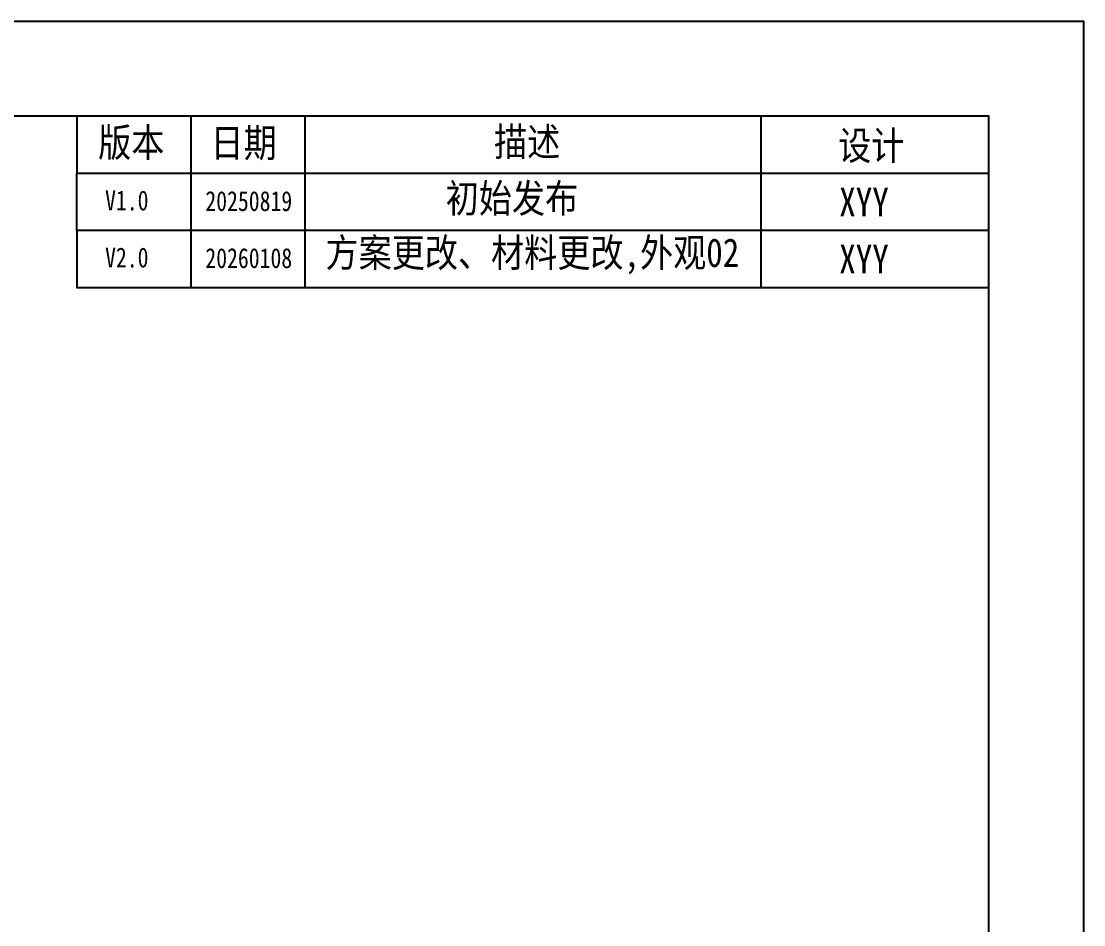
# Model space of a CAD drawing. Header units: millimetres. Extents: x -177 to 18421, y -5017 to 3255.
# Drawn here: x 4968.6 to 5248.2, y 662.4 to 900.1 of the extents above; entities that cross this region are included whole.
import ezdxf

# ---------------------------------------------------------------- set-up
doc = ezdxf.new("R2010")
doc.units = ezdxf.units.MM
doc.header["$LTSCALE"] = 46.255
doc.layers.get('0').update_dxf_attribs({"linetype": 'CONTINUOUS'})
doc.styles.get("Standard").update_dxf_attribs({"font": 'txt', "width": 0.85})
doc.styles.add('TEXTSTYLE_1', font='gdt', dxfattribs={"width": 0.8})

msp = doc.modelspace()

# ---------------------------------------------------------------- linework, layer by layer
at = {"color": 7, "linetype": 'Continuous'}
for p in [(3698.242, 900.068), (5248.242, -199.932)]:
    msp.add_line(p, (5248.242, 900.068), dxfattribs=at)
for p, q in [((5013.242, 875.068), (5013.242, 830.068)), ((5043.242, 875.068), (5043.242, 830.068)), ((5163.242, 875.068), (5163.242, 830.068))]:
    msp.add_line(p, q)
msp.add_lwpolyline([(3723.242, -174.932), (5223.242, -174.932), (5223.242, 875.068), (3723.242, 875.068)], close=True, dxfattribs=at)
for points in [[(5223.242, 845.068), (4983.242, 845.068), (4983.242, 830.068), (5223.242, 830.068), (5223.242, 875.068), (4983.242, 875.068), (4983.242, 860.068)], [(4983.242, 845.068), (4983.242, 860.068), (5223.242, 860.068)]]:
    msp.add_lwpolyline(points)

# ---------------------------------------------------------------- texts
at = {"lineweight": -3, "char_height": 7.5163, "attachment_point": 5}
for s, insert, width in [('{\\fSimSun|b0|i0|c134|p54;版本}', (4997.583, 867.756), 32.26492), ('{\\fSimSun|b0|i0|c134|p54;日期}', (5027.135, 867.651), 32.26492), ('{\\fSimSun|b0|i0|c134|p54;描述}', (5101.742, 867.96), 32.26492), ('{\\fSimSun|b0|i0|c134|p54;设计}', (5192.324, 866.945), 32.26492), ('{\\fSimSun|b0|i0|c134|p54;初始发布}', (5097.752, 853.065), 49.01933), ('{\\fSimSun|b0|i0|c134|p54;XYY}', (5190.407, 852.513), 32.26492), ('{\\fSimSun|b0|i0|c134|p54;XYY}', (5190.407, 837.513), 32.26492)]:
    msp.add_mtext(s, dxfattribs=dict(at, insert=insert, width=width))
at = {"insert": (4990.676, 855.55), "char_height": 5.25, "width": 18.95171, "attachment_point": 1, "style": 'TEXTSTYLE_1'}
msp.add_mtext('{\\fSimSun|b0|i0|c0|p2;V1.0}', dxfattribs=at)
at = {"color": 0, "insert": (5017.066, 855.391), "char_height": 5.25, "width": 28.21107, "attachment_point": 1, "style": 'TEXTSTYLE_1'}
msp.add_mtext('{\\fSimSun|b0|i0|c134|p54;20250819}', dxfattribs=at)
at = {"color": 1, "lineweight": -3, "insert": (5103.137, 838.227), "char_height": 7.5163, "width": 129.32769, "attachment_point": 5}
msp.add_mtext('{\\fSimSun|b0|i0|c134|p54;方案更改、材料更改,外观02}', dxfattribs=at)
at = {"color": 1, "char_height": 5.25, "attachment_point": 1, "style": 'TEXTSTYLE_1'}
for s, insert, width in [('{\\fSimSun|b0|i0|c0|p2;V\\fSimSun|b0|i0|c134|p2;2.0}', (4990.676, 840.55), 18.95171), ('{\\fSimSun|b0|i0|c134|p54;20260108}', (5017.066, 840.391), 28.21107)]:
    msp.add_mtext(s, dxfattribs=dict(at, insert=insert, width=width))

doc.saveas('drawing.dxf')
